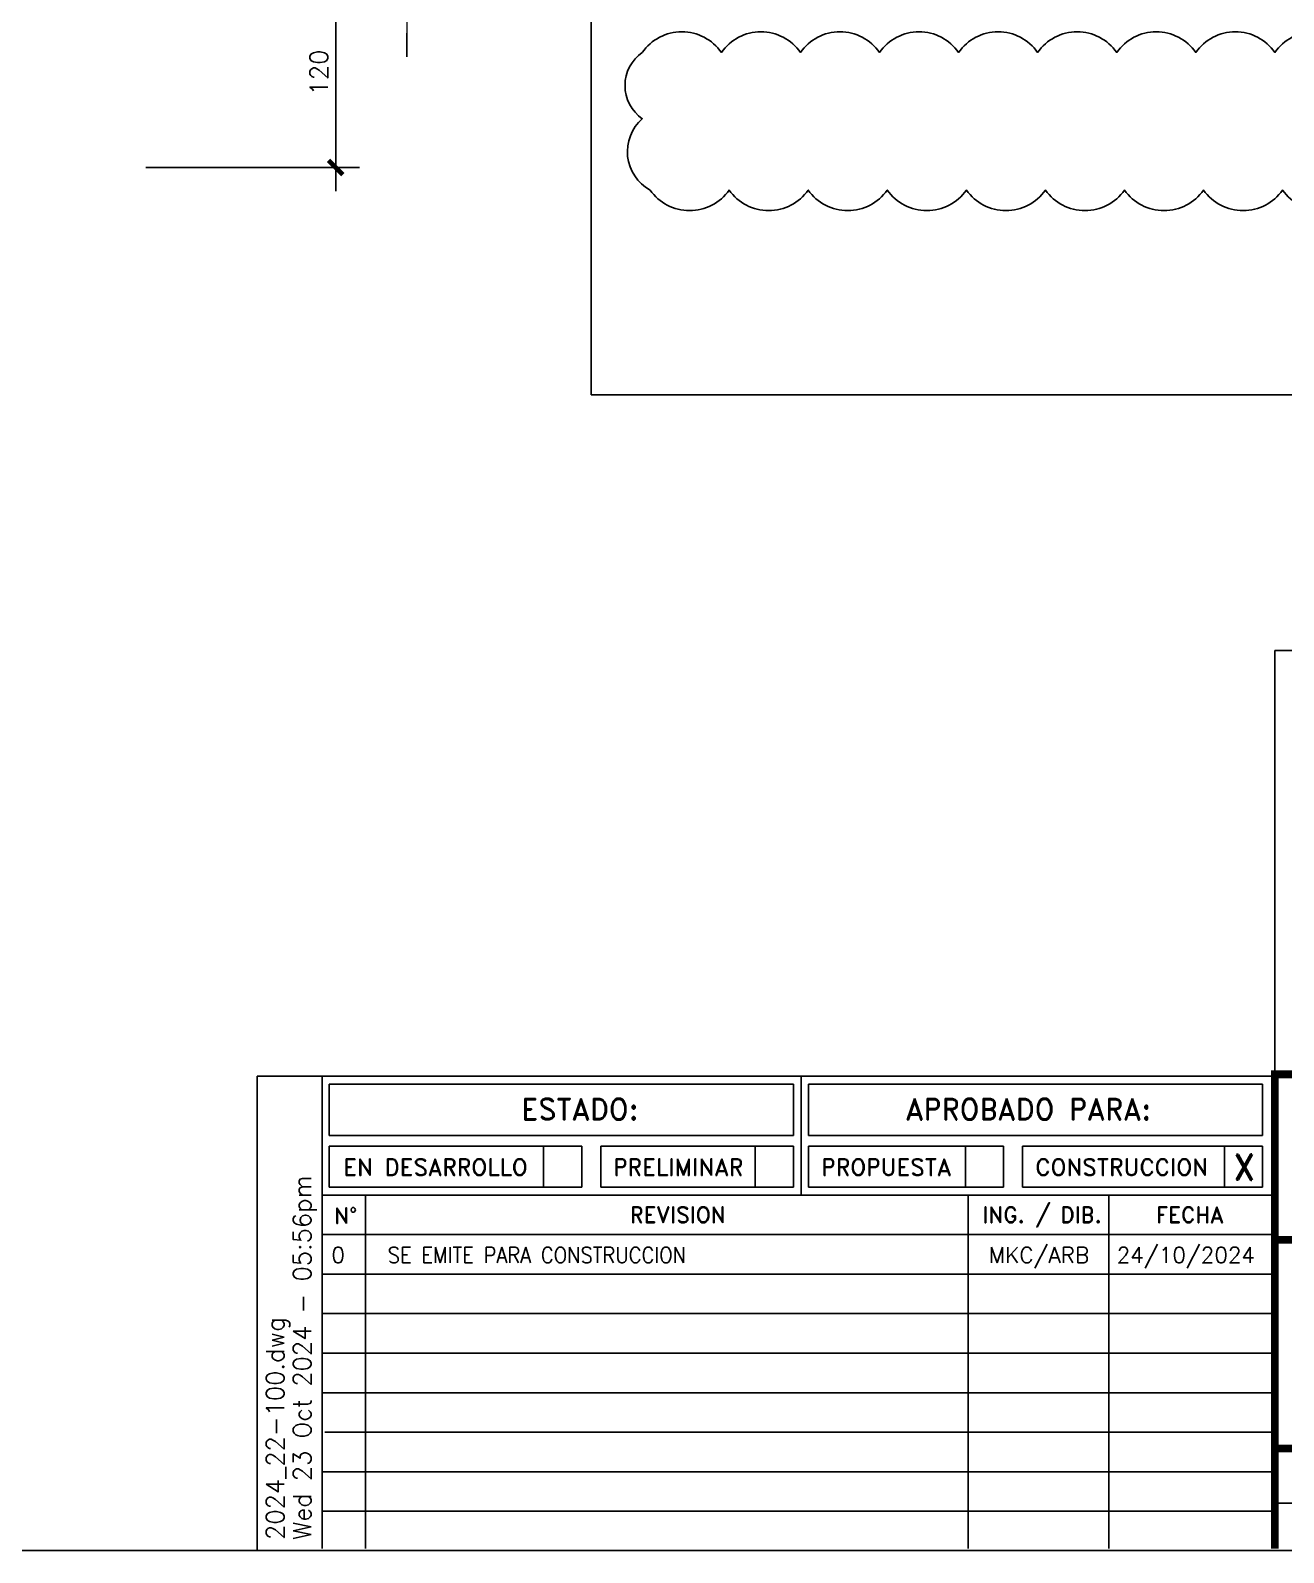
# Model space of a CAD drawing. Extents: x -58 to 5689, y 67 to 4123.
# Drawn here: x 4103 to 4895, y 67 to 1030 of the extents above; entities that cross this region are included whole.
import ezdxf
from ezdxf.enums import TextEntityAlignment as Align

# ---------------------------------------------------------------- set-up
doc = ezdxf.new("R2010")
doc.units = 0
doc.header["$LTSCALE"] = 30
doc.header["$MEASUREMENT"] = 0
doc.layers.get('0').update_dxf_attribs({"linetype": 'CONTINUOUS'})
for name, color, linetype in [('FORMATO', 7, 'CONTINUOUS'), ('RLA-FORMATO', 7, 'CONTINUOUS'), ('RLE-COTAS1', 2, 'CONTINUOUS'), ('RLE-FIRMA REVISOR', 7, 'CONTINUOUS'), ('RLE-REVISION 0', 1, 'CONTINUOUS')]:
    doc.layers.add(name, color=color, linetype=linetype)
doc.layers.add('RLE-COTAS', color=2, linetype='CONTINUOUS', lineweight=9)
doc.styles.add('ROMAND', font='romand', dxfattribs={"height": 31.5})
doc.styles.add('ROMANS', font='romans.shx', dxfattribs={"height": 11.25})
doc.dimstyles.new('ING-50', dxfattribs={"dimscale": 50, "dimtxt": 0.27, "dimasz": 0.3, "dimexe": 0, "dimexo": 0, "dimgap": 0.1, "dimtad": 1, "dimdec": 1, "dimzin": 12, "dimdsep": 46, "dimtxsty": 'ROMANS', "dimblk": 'TICK1', "dimblk1": 'TICK1', "dimblk2": 'TICK1', "dimcen": 0.09, "dimclrd": 2, "dimclre": 1, "dimclrt": 3, "dimadec": 0, "dimazin": 0, "dimtfac": 1, "dimtdec": 0, "dimtix": 1, "dimtmove": 2, "dimatfit": 3, "dimldrblk": 'TICK1', "dimfxl": 0, "dimfxlon": 1, "dimtolj": 1, "dimtzin": 0, "dimarcsym": 0})

# ---------------------------------------------------------------- blocks, each defined once
blk = doc.blocks.new('viñeta-rl')
at = {"layer": 'RLA-FORMATO', "color": 2, "linetype": 'Continuous'}
for p, q in [((-797.49, 298.78), (-1440.99, 298.78)), ((-1440.99, 298.78), (-1440.99, -1.22)), ((-1399.99, 298.78), (-1399.99, 0)), ((-1395.45, 293.77), (-1395.45, 261.3)), ((-1101.94, 293.77), (-1395.45, 293.77)), ((-1101.94, 293.77), (-1101.94, 261.3)), ((-805.22, 293.77), (-1092.34, 293.77)), ((-1092.34, 293.77), (-1092.34, 261.3)), ((-805.22, 293.77), (-805.22, 261.3)), ((-1101.94, 261.3), (-1395.45, 261.3)), ((-805.22, 261.3), (-1092.34, 261.3)), ((-1395.46, 254.63), (-1395.46, 228.63)), ((-1235.81, 254.63), (-1395.46, 254.63)), ((-1223.81, 254.63), (-1223.81, 228.63)), ((-1101.94, 254.63), (-1223.81, 254.63)), ((-969.02, 254.63), (-1092.34, 254.63)), ((-805.22, 254.63), (-957.01, 254.63)), ((-797.49, 223.63), (-1399.99, 223.63)), ((-1235.81, 228.63), (-1395.46, 228.63)), ((-1372.49, 223.63), (-1372.49, 0)), ((-1101.94, 228.63), (-1223.81, 228.63)), ((-969.02, 228.63), (-1092.34, 228.63)), ((-991.49, 223.63), (-991.49, 0)), ((-805.22, 228.63), (-957.01, 228.63)), ((-902.49, 223.63), (-902.49, 0)), ((-797.49, 198.63), (-1399.99, 198.63)), ((-797.49, 173.63), (-1399.99, 173.63)), ((-797.49, 148.63), (-1399.99, 148.63)), ((-797.49, 123.63), (-1399.99, 123.63)), ((-797.49, 98.63), (-1399.99, 98.63)), ((-795.69, 73.63), (-1398.18, 73.63)), ((-797.49, 48.63), (-1399.99, 48.63)), ((-797.49, 23.63), (-1399.99, 23.63)), ((-797.49, 28.79), (-300, 28.79))]:
    blk.add_line(p, q, dxfattribs=at)
at = {"layer": 'RLA-FORMATO', "color": 3}
blk.add_line((-1097.12, 223.63), (-1097.12, 298.78), dxfattribs=at)
at = {"layer": 'RLA-FORMATO', "color": 2}
for p, q in [((-1260.01, 254.63), (-1260.01, 228.63)), ((-1235.81, 254.63), (-1235.81, 228.63)), ((-1126.13, 254.63), (-1126.13, 228.63)), ((-1101.94, 254.63), (-1101.94, 228.63)), ((-1092.34, 254.63), (-1092.34, 228.63)), ((-993.22, 254.63), (-993.22, 228.63)), ((-969.02, 254.63), (-969.02, 228.63)), ((-957.01, 254.63), (-957.01, 228.63)), ((-829.42, 254.63), (-829.42, 228.63)), ((-805.22, 254.63), (-805.22, 228.63))]:
    blk.add_line(p, q, dxfattribs=at)
at = {"layer": 'RLA-FORMATO', "color": 5, "const_width": 5}
for points in [[(0, 300), (-797.49, 300), (-797.49, 0)], [(0, 195.27), (-797.49, 195.27)], [(0, 63.31), (-797.49, 63.31)]]:
    blk.add_lwpolyline(points, dxfattribs=at)
at = {"layer": 'RLA-FORMATO', "color": 5, "style": 'ROMAND'}
for s, height, p in [('ESTADO:', 13.333, (-1236.95, 277.94)), ('APROBADO PARA:', 13.3333, (-953.4, 277.94))]:
    blk.add_text(s, height=height, dxfattribs=at).set_placement(p, align=Align.MIDDLE)
at = {"layer": 'RLA-FORMATO', "color": 4, "style": 'ROMAND'}
for s, height, p in [('EN DESARROLLO', 10.6667, (-1328.22, 241.28)), ('PRELIMINAR', 10.667, (-1174.72, 241.28)), ('PROPUESTA', 10.667, (-1043.11, 241.28)), ('CONSTRUCCION', 10.6667, (-894.31, 241.28))]:
    blk.add_text(s, height=height, dxfattribs=at).set_placement(p, align=Align.MIDDLE)
at = {"layer": 'RLA-FORMATO', "color": 3, "linetype": 'Continuous', "style": 'ROMAND'}
blk.add_text('N%%D', height=10, dxfattribs=at).set_placement((-1384.99, 202.63), align=Align.BOTTOM_CENTER)
for s, p in [('REVISION', (-1174.99, 211.13)), ('ING.', (-968.99, 211.13)), ('/', (-943.99, 211.13)), ('DIB.', (-919.99, 211.13)), ('FECHA', (-851.24, 211.13))]:
    blk.add_text(s, height=10, dxfattribs=at).set_placement(p, align=Align.MIDDLE)
at = {"layer": 'RLA-FORMATO', "color": 4, "style": 'ROMAND'}
for tag, p in [('DESAR', (-1255.78, 233.26)), ('PRELIM', (-1123.11, 233.26)), ('PROP', (-989.64, 233.26)), ('CONST', (-823.74, 233.26))]:
    blk.add_attdef(tag, p, '', height=16, dxfattribs=at)
at = {"layer": 'RLA-FORMATO', "color": 2, "style": 'ROMANS'}
for tag, p, height in [('REVNO1', (-1394.08, 180.65), 10), ('DETNO1', (-1358.4, 180.65), 10), ('FECHA1', (-880.48, 180.65), 10), ('REVNO2', (-1394.08, 155.65), 10), ('DETNO2', (-1358.4, 155.65), 10), ('FECHA2', (-880.48, 155.65), 10), ('REVNO3', (-1394.08, 130.65), 10), ('DETNO3', (-1358.4, 130.65), 10), ('FECHA3', (-880.48, 130.65), 10), ('REVNO4', (-1394.08, 105.65), 10), ('DETNO4', (-1358.4, 105.65), 10), ('FECHA4', (-880.48, 105.65), 10), ('REVNO5', (-1394.08, 80.65), 11.25), ('DETNO5', (-1358.4, 80.65), 10), ('FECHA5', (-880.48, 80.65), 10), ('REVNO6', (-1392.27, 55.65), 10), ('DETNO6', (-1356.59, 55.65), 10), ('FECHA6', (-878.68, 55.65), 10), ('REVNO7', (-1394.08, 30.65), 10), ('DETNO7', (-1358.4, 30.65), 10), ('FECHA7', (-880.48, 30.65), 10), ('INGENIERO', (-741.07, 33.4), 10), ('DIBUJANTE', (-571.62, 33.4), 10), ('REVNO8', (-1394.08, 8.6), 10), ('DETNO8', (-1358.4, 8.6), 10), ('FECHA8', (-880.48, 8.6), 10), ('PROYECTISTA', (-740.89, 4.81), 10), ('INGENIERO', (-568.57, 4.61), 10)]:
    blk.add_attdef(tag, p, '', height=height, dxfattribs=at)
for tag, p in [('PERSNO1', (-946.61, 180.65)), ('PERSNO2', (-946.61, 155.65)), ('PERSNO3', (-946.61, 130.65)), ('PERSNO4', (-946.61, 105.65)), ('PERSNO5', (-946.61, 80.65)), ('PERSNO6', (-946.61, 55.65)), ('PERSNO7', (-946.61, 30.65)), ('PERSNO8', (-946.61, 8.6))]:
    blk.add_attdef(tag, text='', height=10, dxfattribs=at).set_placement(p, align=Align.CENTER)
at = {"layer": 'RLA-FORMATO', "color": 5, "style": 'ROMAND'}
blk.add_attdef('PROYECTO', text='', height=16.9, dxfattribs=at).set_placement((-289.17, 165.03), align=Align.MIDDLE)
for tag, p in [('TITULO1', (-567.96, 108.18)), ('TITULO2', (-567.96, 74.23))]:
    blk.add_attdef(tag, p, '', height=20, dxfattribs=at)
at = {"layer": 'RLA-FORMATO', "color": 2, "style": 'ROMANS'}
for tag, p in [('NOMARCH', (-1424.04, 5.53)), ('FECHA', (-1406.95, 5.53))]:
    blk.add_attdef(tag, p, '', height=11.25, rotation=90, dxfattribs=at)
at = {"layer": 'RLA-FORMATO', "color": 5, "style": 'ROMAND', "width": 0.967839}
blk.add_attdef('NUMERO', text='', height=24, dxfattribs=at).set_placement((-290.27, 13.33), (-62.41, 13.33), align=Align.FIT)
at = {"layer": 'RLA-FORMATO', "color": 5, "style": 'ROMAND', "flags": 12}
blk.add_attdef('REVISION', text='', height=24, dxfattribs=at).set_placement((-24.5, 25.33), align=Align.MIDDLE)
blk = doc.blocks.new('TICK1')
at = {"color": 2}
for points in [[(0, 0), (-1, 0)], [(0, 0), (1, 0)]]:
    blk.add_lwpolyline(points, dxfattribs=at)
at = {"color": 2, "const_width": 0.2}
blk.add_lwpolyline([(-0.3, -0.3), (0.3, 0.3)], dxfattribs=at)
blk = doc.blocks.new('*D56')
at = {"layer": 'RLE-COTAS', "color": 2, "lineweight": -2, "transparency": 16777216}
for p, q in [((4340.53, 1077.93), (4340.53, 1092.93)), ((4340.53, 1062.93), (4340.53, 1042.93)), ((4340.53, 1027.93), (4340.53, 1012.93))]:
    blk.add_line(p, q, dxfattribs=at)
at = {"layer": 'RLE-COTAS', "color": 2, "lineweight": -2, "transparency": 16777216, "xscale": 15, "yscale": 15, "zscale": 15}
for p, rotation in [((4340.53, 1062.93), 270), ((4340.53, 1042.93), 90)]:
    blk.add_blockref('TICK1', p, dxfattribs=dict(at, rotation=rotation))
at = {"layer": 'RLE-COTAS', "color": 3, "transparency": 16777216, "insert": (4329.9, 1052.93), "char_height": 11.25, "width": 22.1506, "attachment_point": 5, "rotation": 90, "style": 'ROMANS'}
blk.add_mtext('\\A1;20', dxfattribs=at)
blk = doc.blocks.new('*D37')
at = {"layer": 'RLE-COTAS1', "color": 1, "lineweight": -2, "transparency": 16777216}
for p, q in [((4175.53, 1062.93), (4310.53, 1062.93)), ((4175.53, 942.93), (4310.53, 942.93))]:
    blk.add_line(p, q, dxfattribs=at)
at = {"layer": 'RLE-COTAS1', "color": 2, "lineweight": -2, "transparency": 16777216}
blk.add_line((4295.53, 957.93), (4295.53, 1047.93), dxfattribs=at)
at = {"layer": 'RLE-COTAS1', "color": 2, "lineweight": -2, "transparency": 16777216, "xscale": 15, "yscale": 15, "zscale": 15}
for p, rotation in [((4295.53, 1062.93), 90), ((4295.53, 942.93), 270)]:
    blk.add_blockref('TICK1', p, dxfattribs=dict(at, rotation=rotation))
at = {"layer": 'RLE-COTAS1', "color": 3, "transparency": 16777216, "insert": (4284.9, 1002.93), "char_height": 11.25, "width": 34.6103, "attachment_point": 5, "rotation": 90, "style": 'ROMANS'}
blk.add_mtext('\\A1;120', dxfattribs=at)

msp = doc.modelspace()

# ---------------------------------------------------------------- linework, layer by layer
at = {"layer": 'RLA-FORMATO', "color": 2, "linetype": 'Continuous'}
for p, q in [((4457.123, 1832.042), (4457.123, 799.096)), ((4457.123, 799.096), (5666.41, 799.096))]:
    msp.add_line(p, q, dxfattribs=at)
at = {"layer": 'RLA-FORMATO', "color": 6, "linetype": 'Continuous'}
msp.add_lwpolyline([(-58.1, 4123.098), (-58.1, 68.098), (5686.9, 68.098), (5686.9, 4123.098)], close=True, dxfattribs=at)
at = {"layer": 'RLE-FIRMA REVISOR', "color": 2, "linetype": 'Continuous'}
for q in [(4889.4, 369.32), (5288.151, 637.416)]:
    msp.add_line((4889.4, 637.416), q, dxfattribs=at)
at = {"layer": 'RLE-REVISION 0'}
msp.add_lwpolyline([(4944.316, 928.627, -0.5205671), (4894.316, 928.627, -0.5205671), (4844.316, 928.627, -0.5205671), (4794.316, 928.627, -0.5205671), (4744.316, 928.627, -0.5205671), (4694.316, 928.627, -0.5205671), (4644.316, 928.627, -0.5205671), (4594.316, 928.627, -0.5205671), (4544.316, 928.627, -0.5205671), (4494.316, 928.627, -0.5205671), (4489.405, 973.716, -0.5205671), (4489.405, 1015.68, -0.5205671), (4539.405, 1015.68, -0.5205671), (4589.405, 1015.68, -0.5205671), (4639.405, 1015.68, -0.5205671), (4689.405, 1015.68, -0.5205671), (4739.405, 1015.68, -0.5205671), (4789.405, 1015.68, -0.5205671), (4839.405, 1015.68, -0.5205671), (4889.405, 1015.68, -0.5205671), (4939.405, 1015.68, -0.5205671)], format="xyb", dxfattribs=at)

# ---------------------------------------------------------------- block references
at = {"layer": 'RLA-FORMATO'}
ref = msp.add_blockref('viñeta-rl', (5686.902, 69.319), dxfattribs=dict(at, xscale=1.00001000010004, yscale=1.00001000010004, zscale=1.00001000010004))
ref.add_attrib('NOMARCH', '2024_22-100.dwg', (4262.846, 74.847), dxfattribs={"layer": '0', "color": 2, "height": 11.25011, "rotation": 90, "style": 'ROMANS'})
ref.add_attrib('FECHA', 'Wed 23 Oct 2024 - 05:56pm', (4279.941, 74.847), dxfattribs={"layer": '0', "color": 2, "height": 11.25011, "rotation": 90, "style": 'ROMANS'})
ref.add_attrib('CONST', 'X', (4863.157, 302.584), dxfattribs={"layer": 'FORMATO', "color": 4, "height": 16, "style": 'ROMAND'})
ref.add_attrib('REVNO1', '0', (4292.808, 249.969), dxfattribs={"layer": 'FORMATO', "color": 2, "height": 10, "style": 'ROMANS'})
ref.add_attrib('DETNO1', 'SE EMITE PARA CONSTRUCCION', (4328.488, 249.969), dxfattribs={"layer": 'FORMATO', "color": 2, "height": 10.0001, "style": 'ROMANS', "width": 0.9})
ref.add_attrib('PERSNO1', 'MKC/ARB', dxfattribs={"layer": 'FORMATO', "color": 2, "height": 10.0001, "style": 'ROMANS'}).set_placement((4740.284, 249.969), align=Align.CENTER)
ref.add_attrib('FECHA1', '24/10/2024', (4789.4, 249.969), dxfattribs={"layer": 'FORMATO', "color": 2, "height": 10.0001, "style": 'ROMANS'})

# ---------------------------------------------------------------- dimensions: what is measured, and where the dimension line sits
at = {"layer": 'RLE-COTAS'}
dim = msp.add_linear_dim(base=(4340.528, 1042.933), p1=(4345.528, 1062.933), p2=(4345.528, 1042.933), angle=90, dimstyle='ING-50', override={"dimexe": 0, "dimexo": 0, "dimdec": 1, "dimfxl": 0, "dimfxlon": 1}, dxfattribs=at)
dim.commit()
dim.dimension.update_dxf_attribs({"geometry": '*D56', "text_midpoint": (4329.903, 1052.933)})
at = {"layer": 'RLE-COTAS1'}
dim = msp.add_linear_dim(base=(4295.528, 1062.933), p1=(4170.528, 942.933), p2=(4170.528, 1062.933), angle=90, dimstyle='ING-50', override={"dimexe": 0.3, "dimexo": 0, "dimdec": 1, "dimfxl": 2.4, "dimfxlon": 1}, dxfattribs=at)
dim.commit()
dim.dimension.update_dxf_attribs({"geometry": '*D37', "text_midpoint": (4284.903, 1002.933)})

doc.saveas('drawing.dxf')
